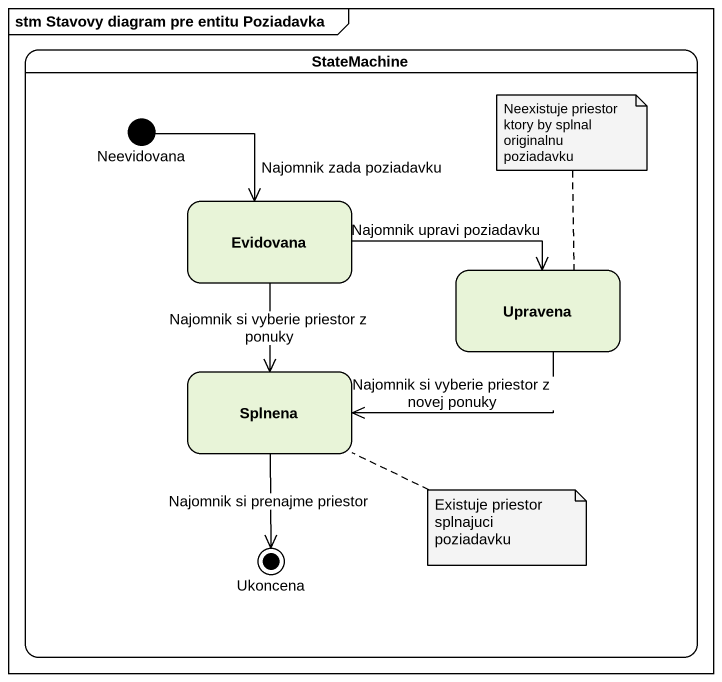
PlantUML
@startuml
mainframe stm Stavovy diagram pre entitu Poziadavka
hide empty description
state StateMachine {
  state Neevidovana <<start>>
  state Evidovana
  state Upravena
  state Splnena
  state Ukoncena <<end>>
}
Neevidovana --> Evidovana : Najomnik zada poziadavku
Evidovana -right-> Upravena : Najomnik upravi poziadavku
Evidovana --> Splnena : Najomnik si vyberie priestor z ponuky
Upravena -left-> Splnena : Najomnik si vyberie priestor z novej ponuky
Splnena --> Ukoncena : Najomnik si prenajme priestor
note top of Upravena : Neexistuje priestor ktory by splnal originalnu poziadavku
note right of Splnena : Existuje priestor splnajuci poziadavku
@enduml
